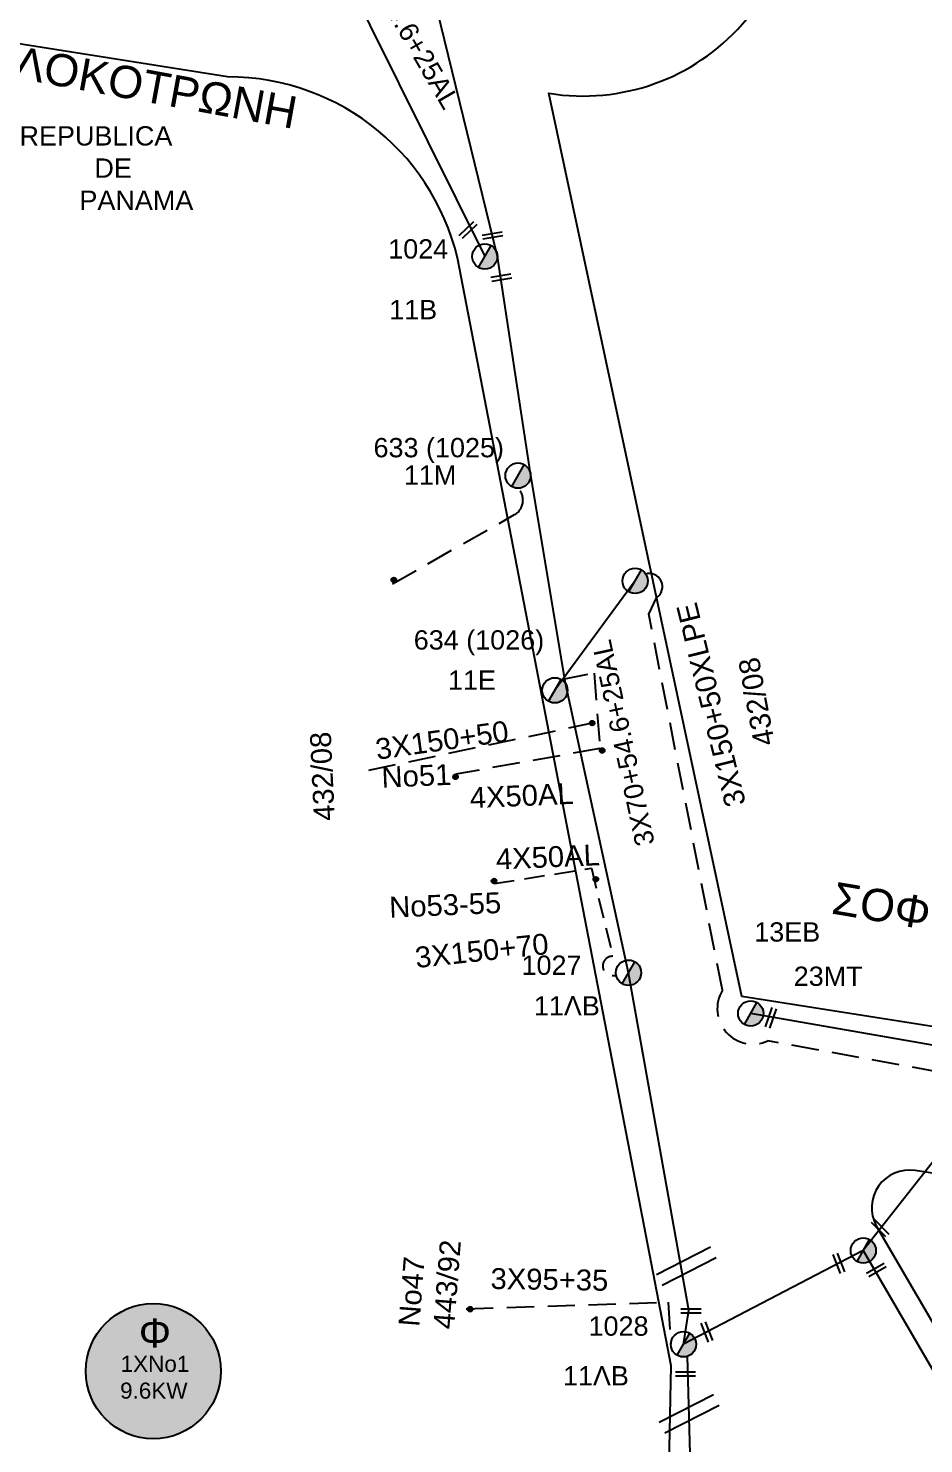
# Model space of a CAD drawing. Header units: millimetres. Extents: x 72 to 3039, y -786 to 786.
# Drawn here: x 1592.4 to 1675.8, y -14.2 to 117.8 of the extents above; entities that cross this region are included whole.
import ezdxf

# ---------------------------------------------------------------- set-up
doc = ezdxf.new("R2010")
doc.units = ezdxf.units.MM
doc.linetypes.add('DASHED', pattern=[19.05, 12.7, -6.35])
for name, color, linetype in [('Άγνωστα', 7, 'Continuous'), ('Επιγραφές - Σχήματα', 7, 'Continuous'), ('Καλώδια ΧΤ   3x150+50AL', 7, 'DASHED'), ('Καλώδια ΧΤ   3x150+50AL XLPE', 7, 'DASHED'), ('Καλώδια ΧΤ   3x150+70 XLPE', 7, 'DASHED'), ('Μηχανική τομή', 7, 'Continuous'), ('Στύλος ΦΜ', 7, 'Continuous'), ('Στύλος ΦΜ @ 1', 7, 'Continuous'), ('Συνδέσεις', 7, 'Continuous'), ('Συνεστραμμένα ΧΤ   3x70+54.6+25 AL', 7, 'SYN_LINE'), ('Τομή', 7, 'Continuous'), ('Υπόβαθρο ΔΕΗ', 7, 'Continuous'), ('Υπόγεια καλώδια Παροχών ΧΤ   4x50AL', 7, 'DASHED'), ('Χώρος', 7, 'Continuous')]:
    doc.layers.add(name, color=color, linetype=linetype)
doc.styles.get("Standard").update_dxf_attribs({"font": 'arial.ttf'})
doc.linetypes.add('SYN_LINE', pattern='A,0.5,-0.0001,["/\\/\\/\\/",Standard,S=0.1,R=0,X=0,Y=-0.05],-0.25', length=0.7501)

# ---------------------------------------------------------------- blocks, each defined once
blk = doc.blocks.new('ΥΠΑΡΧΩΝ ΤΣΙΜΕΝΤΕΝΙΟΣ ΣΤΥΛΟΣ')
at = {"layer": 'Στύλος ΦΜ'}
blk.add_hatch(color=7, dxfattribs=at).paths.add_polyline_path([(-1.29, -2.28, 0.574793), (2.62, 0, 0.268822), (1.3, 2.27)])
at = {"layer": 'Στύλος ΦΜ', "color": 7}
blk.add_line((-1.29, -2.28), (1.3, 2.27), dxfattribs=at)
blk.add_circle((0, 0), 2.62, dxfattribs=at)
at = {"layer": 'Στύλος ΦΜ', "flags": 4}
for tag, p in [('ΑΡΙΘΜΟΣ', (-4.68, 8.05)), ('ΤΥΠΟΣ', (-4.91, 3.03))]:
    blk.add_attdef(tag, p, '', height=4, dxfattribs=at)
blk = doc.blocks.new('_ΣΥΝΔΕΣΗ')
at = {"layer": 'Συνδέσεις', "linetype": 'SYN_LINE', "ltscale": 40}
blk.add_hatch(color=256, dxfattribs=at).paths.add_polyline_path([(0.5, -0.01, 1), (-0.5, -0.01, 1)])
at = {"layer": 'Συνδέσεις'}
blk.add_circle((0, -0.01), 0.5, dxfattribs=at)
blk = doc.blocks.new('ΜΗΧΑΝΙΚΗ ΤΟΜΗ')
at = {"layer": 'Μηχανική τομή', "ltscale": 40}
for p, q in [((-1.89, 0.78), (1.89, 0.78)), ((1.89, 0), (-1.89, 0))]:
    blk.add_line(p, q, dxfattribs=at)
blk = doc.blocks.new('ΤΟΜΗ')
at = {"layer": 'Τομή', "ltscale": 40}
for p, q in [((-5.68, 0), (5.68, 0)), ((5.68, -2.33), (-5.68, -2.33))]:
    blk.add_line(p, q, dxfattribs=at)
blk = doc.blocks.new('ΧΩΡΟΣ')
at = {"layer": 'Χώρος', "ltscale": 40, "true_color": 0xff4747}
blk.add_hatch(color=13, dxfattribs=at).paths.add_polyline_path([(12.17, -0.19, 1), (-13.03, -0.19, 1)])
at = {"layer": 'Χώρος', "ltscale": 40}
blk.add_circle((-0.43, -0.19), 12.6, dxfattribs=at)
at = {"layer": 'Χώρος', "ltscale": 30, "insert": (-3.14, 9.64), "char_height": 5.4, "width": 408.8913, "attachment_point": 1}
blk.add_mtext('Φ', dxfattribs=at)
at = {"layer": 'Χώρος', "ltscale": 40}
blk.add_attdef('ΑΡΙΘΜΟΣ_001', (-5.24, -3.99), '', height=5.4, dxfattribs=at)

msp = doc.modelspace()

# ---------------------------------------------------------------- linework, layer by layer
at = {"layer": 'Άγνωστα', "color": 133, "linetype": 'DASHED', "ltscale": 0.2}
msp.add_lwpolyline([(1626.31, 65.97), (1637.7, 72.42, 0.500277), (1638.02, 74.88, 3.171687)], format="xyb", dxfattribs=at)
at = {"layer": 'Άγνωστα', "color": 6, "linetype": 'DASHED', "ltscale": 0.2}
msp.add_lwpolyline([(1633.18, -1.63), (1652.01, -1.02), (1652.28, -4.94)], dxfattribs=at)
at = {"layer": 'Επιγραφές - Σχήματα', "color": 27, "ltscale": 20}
msp.add_arc((1650.26, 65.7), 1.23, 304.0908, 106.0985, dxfattribs=at)
at = {"layer": 'Καλώδια ΧΤ   3x150+50AL', "color": 27, "ltscale": 0.2}
msp.add_lwpolyline([(1624.11, 48.6), (1645.47, 53.11)], dxfattribs=at)
at = {"layer": 'Καλώδια ΧΤ   3x150+50AL XLPE', "color": 27, "ltscale": 0.2}
msp.add_lwpolyline([(1688.12, 19.55), (1687.2, 17.27, -0.472083), (1681.05, 19.76), (1661.33, 23.36, -0.74058), (1657.08, 28.07), (1650.22, 63.14), (1650.95, 64.68)], format="xyb", dxfattribs=at)
at = {"layer": 'Συνεστραμμένα ΧΤ   3x70+54.6+25 AL', "color": 133, "ltscale": 20}
msp.add_lwpolyline([(1653.45, -4.95), (1653.96, -1.76), (1648.34, 29.71), (1642.44, 56.7), (1639.18, 76.25), (1636.11, 96.5), (1625.2, 141.12)], dxfattribs=at)
msp.add_lwpolyline([(1553.5, 123.86, 1.006219), (1557.71, 124.15), (1577.34, 121.92), (1618.86, 128.85), (1634.94, 96.5)], format="xyb", dxfattribs=at)
at = {"layer": 'Συνεστραμμένα ΧΤ   3x70+54.6+25 AL', "color": 27, "ltscale": 15}
msp.add_lwpolyline([(1648.94, 66.24), (1641.46, 56.04)], dxfattribs=at)
at = {"layer": 'Συνεστραμμένα ΧΤ   3x70+54.6+25 AL', "color": 85, "ltscale": 20}
msp.add_lwpolyline([(1683.64, 21.75), (1659.72, 25.91)], dxfattribs=at)
at = {"layer": 'Συνεστραμμένα ΧΤ   3x70+54.6+25 AL', "color": 6, "ltscale": 20}
msp.add_lwpolyline([(1687.93, 22.44, 0.979723), (1683.43, 20.59), (1670.22, 3.8), (1693.48, -36.18), (1714.11, -70.7)], format="xyb", dxfattribs=at)
msp.add_lwpolyline([(1670.22, 3.8), (1653.45, -4.94)], dxfattribs=at)
at = {"layer": 'Συνεστραμμένα ΧΤ   3x70+54.6+25 AL', "color": 173, "ltscale": 20}
msp.add_lwpolyline([(1646.58, -134.25), (1647.47, -133.87), (1653.48, -102.7), (1652.58, -100.6), (1654.63, -65), (1654.63, -35.64), (1653.83, -6.06)], dxfattribs=at)
at = {"layer": 'Υπόβαθρο ΔΕΗ'}
for points in [[(1663.04, 136.89), (1674.73, 143.44, -0.340084), (1691.1, 141.05), (1712.72, 117.93), (1739.82, 82.88), (1763.31, 47.39), (1770.5, 33.86, -0.546387), (1755.21, 12.33), (1658.9, 27.48), (1640.91, 111.71, 0.553403), (1663.04, 136.89, -1.243994)], [(1637.78, -168.95), (1650.47, -97.24), (1652.31, -6.95), (1632.58, 95.42, 0.360104), (1610.95, 113.24), (1547.46, 123.31, 0.530419), (1540.24, 115.61), (1563.51, 5.27), (1543.39, -142.21, 0.353787), (1547.22, -148.55), (1637.78, -168.95)], [(1779.34, -4.96), (1675.04, 11.26, 0.62115), (1671.43, 6.12), (1716.71, -71.48), (1890.1, -100.61), (1891.35, -98.22), (1779.34, -4.96)]]:
    msp.add_lwpolyline(points, format="xyb", dxfattribs=at)
for points in [[(1913.39, -91.84), (1910.67, -87.13), (1901.72, -78.39), (1890.07, -61.02), (1871.96, -46.98), (1848.42, -26.03), (1819.68, 5.53), (1810.61, 13.68), (1802.29, 30.22), (1769.72, 65.89), (1761.47, 76.97), (1756.27, 88.1), (1746.69, 99.13), (1739.6, 112.79), (1714.41, 144), (1681.91, 181.48), (1642.93, 212.01), (1639.44, 221.59), (1626.4, 231.1), (1605.9, 244.83), (1595.89, 264.84), (1588.6, 285.36), (1584.02, 299.5), (1569.42, 311.36), (1557.84, 337.31), (1550.14, 350.46), (1546.77, 375.41)], [(1919.55, -81.8), (1917, -79.66), (1915.11, -70.97), (1906.19, -67.42), (1890, -46.9), (1866.66, -27.71), (1848.08, -9.69), (1840.66, 3.49), (1828.74, 10.75), (1824.18, 17.97), (1819.27, 34.38), (1809.32, 44.49), (1810.59, 42.11), (1807.71, 40.95), (1803.83, 42.44), (1793.86, 55.73), (1776.39, 74.37), (1769.57, 87.77), (1755.2, 103.48), (1749.49, 114.83), (1748.49, 115.31), (1747.46, 114.35), (1744.52, 115.99), (1732.2, 137.7), (1731.62, 137.68), (1731.13, 136.13), (1720.56, 147.22), (1716.84, 152.55), (1713.49, 160.39), (1705.21, 170.66), (1697.69, 179.47), (1672.22, 204.18), (1662.12, 208.28), (1638.84, 233.9), (1628.31, 253.61), (1618.8, 257.87), (1610.3, 266.09), (1607.03, 282.53), (1603.46, 297.89), (1594.15, 309.71), (1586.24, 325.43), (1572.1, 341.31), (1562.61, 357.02), (1557.58, 373.62)]]:
    msp.add_spline(points, degree=3, dxfattribs=at)
at = {"layer": 'Υπόγεια καλώδια Παροχών ΧΤ   4x50AL', "color": 27, "ltscale": 0.2}
msp.add_lwpolyline([(1642.05, 57.06), (1645.12, 57.64), (1645.66, 50.61), (1632.22, 48.22)], dxfattribs=at)
at = {"layer": 'Υπόγεια καλώδια Παροχών ΧΤ   4x50AL', "color": 133, "ltscale": 0.15}
msp.add_lwpolyline([(1635.79, 38.02), (1644.86, 39.45), (1646.86, 31.24, 1.237667), (1647.17, 29.5, -31.453578)], format="xyb", dxfattribs=at)

# ---------------------------------------------------------------- block references
ref = msp.add_blockref('ΧΩΡΟΣ', (1604.23, -7.35), dxfattribs=dict(xscale=0.5, yscale=0.5, zscale=0.5))
ref.add_attrib('ΑΡΙΘΜΟΣ_001', '1XΝο1', (1600.97, -7.51), dxfattribs={"layer": 'Χώρος', "ltscale": 40, "height": 1.5})
ref.add_attrib('ΑΡΙΘΜΟΣ_002', '9.6KW', (1600.92, -10.01), dxfattribs={"layer": 'Χώρος', "ltscale": 40, "height": 1.5})
at = {"layer": 'Μηχανική τομή'}
for p, xscale, yscale, zscale, rotation in [((1633.49, 98.83), 0.4999999999998256, 0.4999999999998256, 0.4999999999998256, 43.65580236208411), ((1635.68, 98.26), 0.4999999999998223, 0.4999999999998223, 0.4999999999998223, 9.53704286447231), ((1636.5, 94.33), 0.4999999999998784, 0.4999999999998784, 0.4999999999998784, 9.53704286447123), ((1661.41, 25.57), 0.5000000000000093, 0.5000000000000093, 0.5000000000000093, 251.1510871103226), ((1671.66, 5.74), 0.5000000000000987, 0.5000000000000987, 0.5000000000000987, 314.5715315374809), ((1667.76, 2.55), 0.4999999999999627, 0.4999999999999627, 0.4999999999999627, 291.0793291108468), ((1671.35, 2.15), 0.4999999999999725, 0.4999999999999725, 0.4999999999999725, 209.9212142671871), ((1655.45, -3.86), 0.4999999999999218, 0.4999999999999218, 0.4999999999999218, 291.0793291108346)]:
    msp.add_blockref('ΜΗΧΑΝΙΚΗ ΤΟΜΗ', p, dxfattribs=dict(at, xscale=xscale, yscale=yscale, zscale=zscale, rotation=rotation))
for p, xscale, yscale, zscale in [((1654.14, -2.03), 0.5, 0.5, 0.5), ((1653.64, -7.9), 0.4999999999999218, 0.4999999999999218, 0.4999999999999218)]:
    msp.add_blockref('ΜΗΧΑΝΙΚΗ ΤΟΜΗ', p, dxfattribs=dict(at, xscale=xscale, yscale=yscale, zscale=zscale))
at = {"layer": 'Στύλος ΦΜ @ 1', "ltscale": 40}
ref = msp.add_blockref('ΥΠΑΡΧΩΝ ΤΣΙΜΕΝΤΕΝΙΟΣ ΣΤΥΛΟΣ', (1634.93, 96.5), dxfattribs=dict(at, xscale=0.4499999999998181, yscale=0.4499999999998181, zscale=0.4499999999998181))
ref.add_attrib('ΤΥΠΟΣ', '11Β', (1626.01, 90.64), dxfattribs={"layer": 'Στύλος ΦΜ', "height": 1.8, "flags": 4})
ref.add_attrib('ΑΡΙΘΜΟΣ', '1024', (1625.92, 96.3), dxfattribs={"layer": 'Στύλος ΦΜ', "height": 1.8, "flags": 4})
ref = msp.add_blockref('ΥΠΑΡΧΩΝ ΤΣΙΜΕΝΤΕΝΙΟΣ ΣΤΥΛΟΣ', (1638.02, 76.06), dxfattribs=dict(at, xscale=0.4499999999998181, yscale=0.4499999999998181, zscale=0.4499999999998181))
ref.add_attrib('ΤΥΠΟΣ', '11Μ', (1627.38, 75.21), dxfattribs={"layer": 'Στύλος ΦΜ', "height": 1.8, "flags": 4})
ref.add_attrib('ΑΡΙΘΜΟΣ', '633 (1025)', (1624.55, 77.77), dxfattribs={"layer": 'Στύλος ΦΜ', "height": 1.8, "flags": 4})
at = {"layer": 'Στύλος ΦΜ @ 1', "ltscale": 40, "xscale": 0.4499999999998181, "yscale": 0.4499999999998181, "zscale": 0.4499999999998181}
msp.add_blockref('ΥΠΑΡΧΩΝ ΤΣΙΜΕΝΤΕΝΙΟΣ ΣΤΥΛΟΣ', (1648.94, 66.24), dxfattribs=at)
at = {"layer": 'Στύλος ΦΜ @ 1', "ltscale": 40}
ref = msp.add_blockref('ΥΠΑΡΧΩΝ ΤΣΙΜΕΝΤΕΝΙΟΣ ΣΤΥΛΟΣ', (1641.46, 56.04), dxfattribs=dict(at, xscale=0.4499999999998181, yscale=0.4499999999998181, zscale=0.4499999999998181))
ref.add_attrib('ΤΥΠΟΣ', '11Ε', (1631.49, 56.09), dxfattribs={"layer": 'Στύλος ΦΜ', "height": 1.8, "flags": 4})
ref.add_attrib('ΑΡΙΘΜΟΣ', '634 (1026)', (1628.3, 59.84), dxfattribs={"layer": 'Στύλος ΦΜ', "height": 1.8, "flags": 4})
ref = msp.add_blockref('ΥΠΑΡΧΩΝ ΤΣΙΜΕΝΤΕΝΙΟΣ ΣΤΥΛΟΣ', (1659.72, 25.91), dxfattribs=dict(at, xscale=0.4499999999998181, yscale=0.4499999999998181, zscale=0.4499999999998181))
ref.add_attrib('ΤΥΠΟΣ', '13ΕΒ', (1660.05, 32.61), dxfattribs={"layer": 'Στύλος ΦΜ', "height": 1.8, "flags": 4})
ref.add_attrib('ΑΡΙΘΜΟΣ', '23ΜΤ', (1663.73, 28.48), dxfattribs={"layer": 'Στύλος ΦΜ', "height": 1.8, "flags": 4})
ref = msp.add_blockref('ΥΠΑΡΧΩΝ ΤΣΙΜΕΝΤΕΝΙΟΣ ΣΤΥΛΟΣ', (1648.33, 29.71), dxfattribs=dict(at, xscale=0.4499999999998181, yscale=0.4499999999998181, zscale=0.4499999999998181))
ref.add_attrib('ΤΥΠΟΣ', '11ΛΒ', (1639.5, 25.72), dxfattribs={"layer": 'Στύλος ΦΜ', "height": 1.8, "flags": 4})
ref.add_attrib('ΑΡΙΘΜΟΣ', '1027', (1638.35, 29.51), dxfattribs={"layer": 'Στύλος ΦΜ', "height": 1.8, "flags": 4})
ref = msp.add_blockref('ΥΠΑΡΧΩΝ ΤΣΙΜΕΝΤΕΝΙΟΣ ΣΤΥΛΟΣ', (1670.22, 3.8), dxfattribs=dict(at, xscale=0.4499999999998181, yscale=0.4499999999998181, zscale=0.4499999999998181))
ref.add_attrib('ΤΥΠΟΣ', '11ΛΒ', (1677.43, -1), dxfattribs={"layer": 'Στύλος ΦΜ', "height": 1.8, "flags": 4})
ref.add_attrib('ΑΡΙΘΜΟΣ', '1063', (1676.92, 4.2), dxfattribs={"layer": 'Στύλος ΦΜ', "height": 1.8, "flags": 4})
ref = msp.add_blockref('ΥΠΑΡΧΩΝ ΤΣΙΜΕΝΤΕΝΙΟΣ ΣΤΥΛΟΣ', (1653.45, -4.94), dxfattribs=dict(at, xscale=0.4499999999998181, yscale=0.4499999999998181, zscale=0.4499999999998181))
ref.add_attrib('ΤΥΠΟΣ', '11ΛΒ', (1642.21, -8.78), dxfattribs={"layer": 'Στύλος ΦΜ', "height": 1.8, "flags": 4})
ref.add_attrib('ΑΡΙΘΜΟΣ', '1028', (1644.6, -4.14), dxfattribs={"layer": 'Στύλος ΦΜ', "height": 1.8, "flags": 4})
at = {"layer": 'Συνδέσεις', "xscale": 0.4499999999998181, "yscale": 0.4499999999998181, "zscale": 0.4499999999998181}
for p in [(1626.44, 66.34), (1644.93, 52.99), (1645.87, 50.43), (1632.2, 47.98), (1635.79, 38.26), (1645.28, 38.43), (1633.55, -1.66)]:
    msp.add_blockref('_ΣΥΝΔΕΣΗ', p, dxfattribs=at)
at = {"layer": 'Τομή', "rotation": 207.1383434525173}
for p, xscale, yscale, zscale in [((1653.98, 1.83), 0.4999999999997593, 0.4999999999997593, 0.4999999999997593), ((1654.25, -11.94), 0.4999999999997594, 0.4999999999997594, 0.4999999999997594)]:
    msp.add_blockref('ΤΟΜΗ', p, dxfattribs=dict(at, xscale=xscale, yscale=yscale, zscale=zscale))

# ---------------------------------------------------------------- texts
at = {"layer": 'Άγνωστα', "insert": (1635.48, 2.17), "char_height": 1.8, "width": 23.5192, "attachment_point": 1, "rotation": 359.087}
msp.add_mtext('{\\H1.083x;3X95+35}', dxfattribs=at)
at = {"layer": 'Επιγραφές - Σχήματα', "attachment_point": 1}
for s, insert, char_height, width, rotation in [('KΟΛΟΚΟΤΡΩΝΗ', (1585.46, 117.22), 3, 23.5192, 349.6369), ('{\\H1.083x;432/08}', (1660.06, 50.7), 1.8, 23.5192, 100.5274), ('432/08', (1619, 43.81), 1.949, 16.2172, 92.6648), ('{\\H1.083x;No51}', (1625.25, 48.9), 1.8, 23.5192, 2.46), ('{\\H1.083x;No53-55}', (1625.97, 36.78), 1.8, 23.5192, 2.46), ('ΣΟΦΟΚΛΕΩΣ', (1667.65, 38.2), 3, 32.394, 350.3683), ('{\\H1.083x;No47\\P443/92}', (1626.87, -3.19), 1.8, 23.5192, 85.5148)]:
    msp.add_mtext(s, dxfattribs=dict(at, insert=insert, char_height=char_height, width=width, rotation=rotation))
at = {"layer": 'Επιγραφές - Σχήματα', "color": 1, "insert": (1591.54, 108.64), "char_height": 1.8, "width": 30.0034, "attachment_point": 1}
msp.add_mtext('REPUBLICA \\P          DE \\P        PANAMA', dxfattribs=at)
at = {"layer": 'Καλώδια ΧΤ   3x150+50AL', "insert": (1624.61, 51.49), "char_height": 1.8, "width": 23.5192, "attachment_point": 1, "rotation": 8.0443}
msp.add_mtext('{\\H1.083x;3X150+50}', dxfattribs=at)
at = {"layer": 'Καλώδια ΧΤ   3x150+50AL XLPE', "insert": (1657.39, 45), "char_height": 1.8, "width": 23.5192, "attachment_point": 1, "rotation": 103.7686}
msp.add_mtext('{\\H1.083x;3X150+50XLPE}', dxfattribs=at)
at = {"layer": 'Καλώδια ΧΤ   3x150+70 XLPE', "insert": (1628.33, 32.08), "char_height": 1.8, "width": 23.5192, "attachment_point": 1, "rotation": 6.0797}
msp.add_mtext('{\\H1.083x;3X150+70}', dxfattribs=at)
at = {"layer": 'Συνεστραμμένα ΧΤ   3x70+54.6+25 AL', "char_height": 1.8, "width": 16.2172, "attachment_point": 1}
for insert, rotation in [((1622.84, 127.87), 300.192), ((1649.02, 41.37), 102.2019)]:
    msp.add_mtext('3X70+54.6+25AL', dxfattribs=dict(at, insert=insert, rotation=rotation))
at = {"layer": 'Υπόγεια καλώδια Παροχών ΧΤ   4x50AL', "char_height": 1.8, "width": 23.5192, "attachment_point": 1, "rotation": 2.46}
for insert in [(1633.48, 46.99), (1635.92, 41.27)]:
    msp.add_mtext('{\\H1.083x;4X50AL}', dxfattribs=dict(at, insert=insert))

doc.saveas('drawing.dxf')
